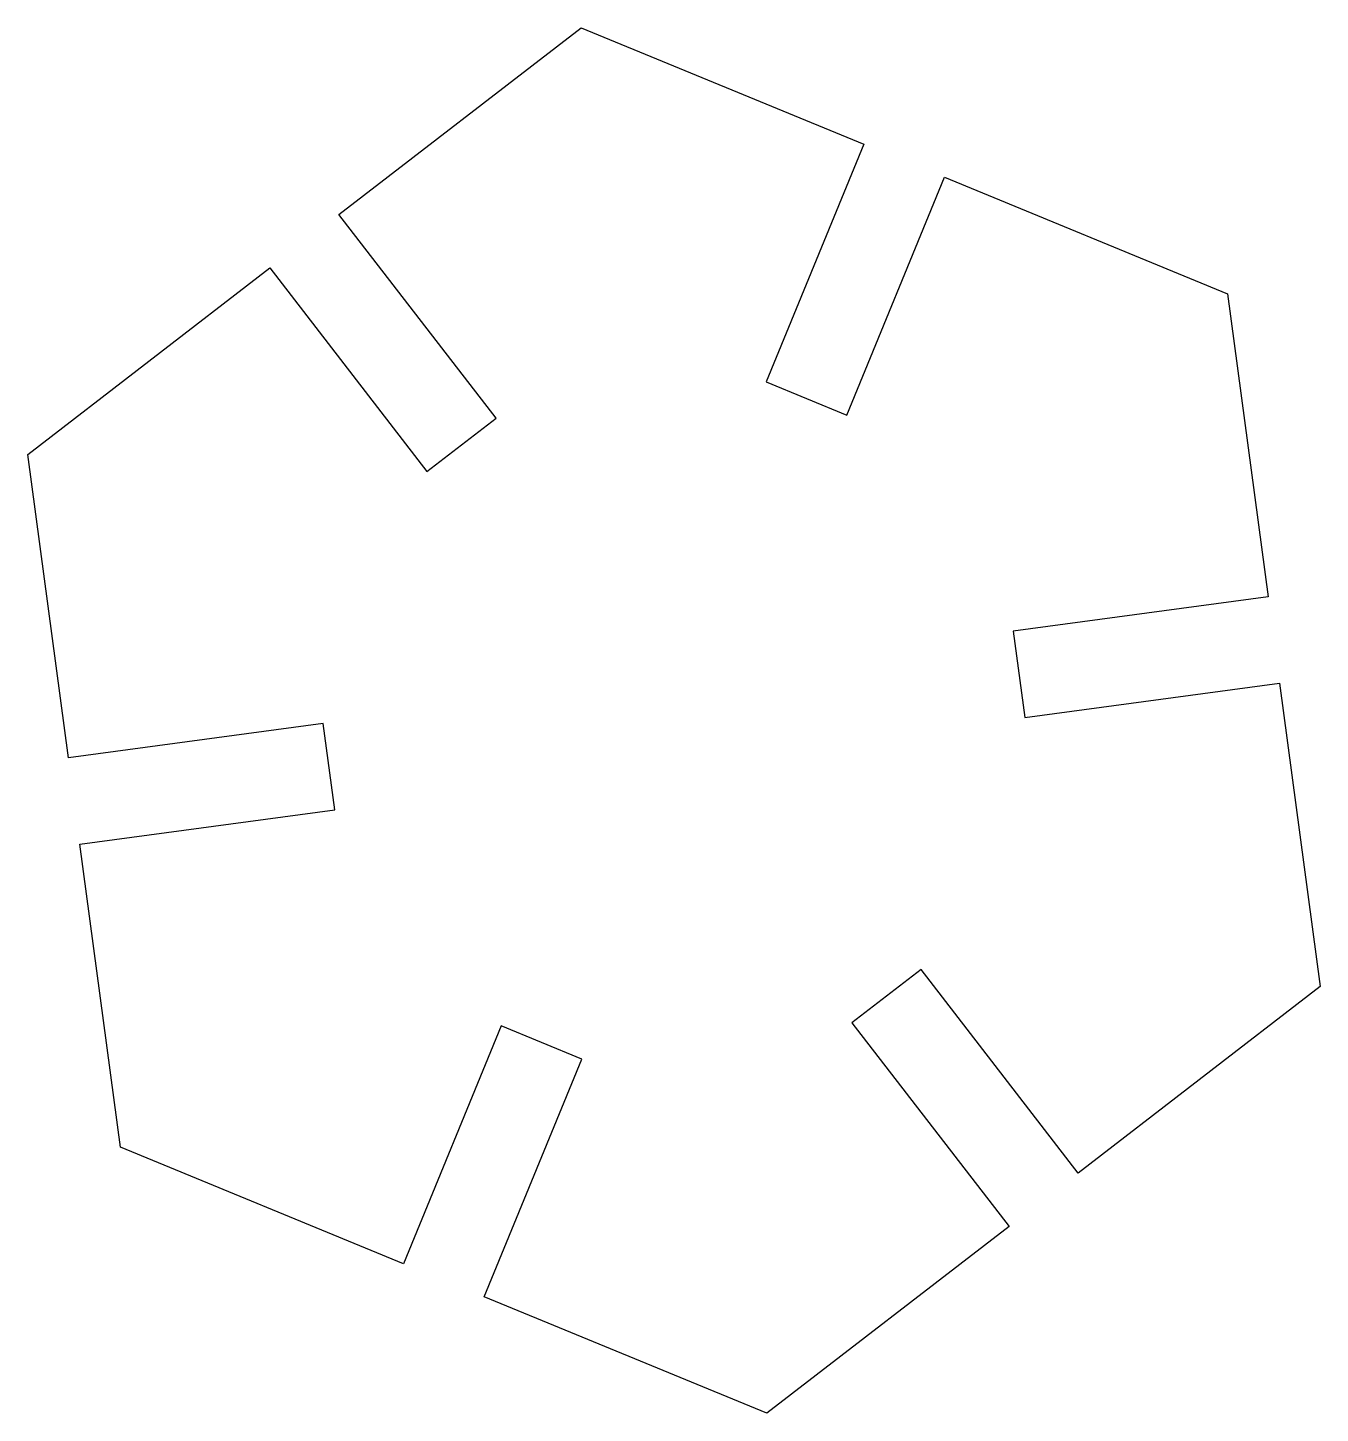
# Model space of a CAD drawing. Header units: millimetres. Extents: x -23.1 to 23.1, y -24.8 to 24.8.
import ezdxf

# ---------------------------------------------------------------- set-up
doc = ezdxf.new("R2010")
doc.units = ezdxf.units.MM
doc.layers.get('0').update_dxf_attribs({"linetype": 'CONTINUOUS'})

msp = doc.modelspace()

# ---------------------------------------------------------------- linework, layer by layer
msp.add_lwpolyline([(-8.838, 8.907), (-6.367, 10.812), (-11.985, 18.098), (-3.322, 24.778), (6.795, 20.616), (3.295, 12.108), (6.18, 10.921), (9.681, 19.429), (19.798, 15.266), (21.251, 4.423), (12.133, 3.2), (12.548, 0.108), (21.666, 1.33), (23.12, -9.513), (14.456, -16.193), (8.838, -8.907), (6.367, -10.812), (11.985, -18.098), (3.322, -24.778), (-6.795, -20.616), (-3.295, -12.108), (-6.18, -10.921), (-9.681, -19.429), (-19.798, -15.266), (-21.251, -4.423), (-12.133, -3.2), (-12.548, -0.108), (-21.666, -1.33), (-23.12, 9.513), (-14.456, 16.193)], close=True)

doc.saveas('drawing.dxf')
